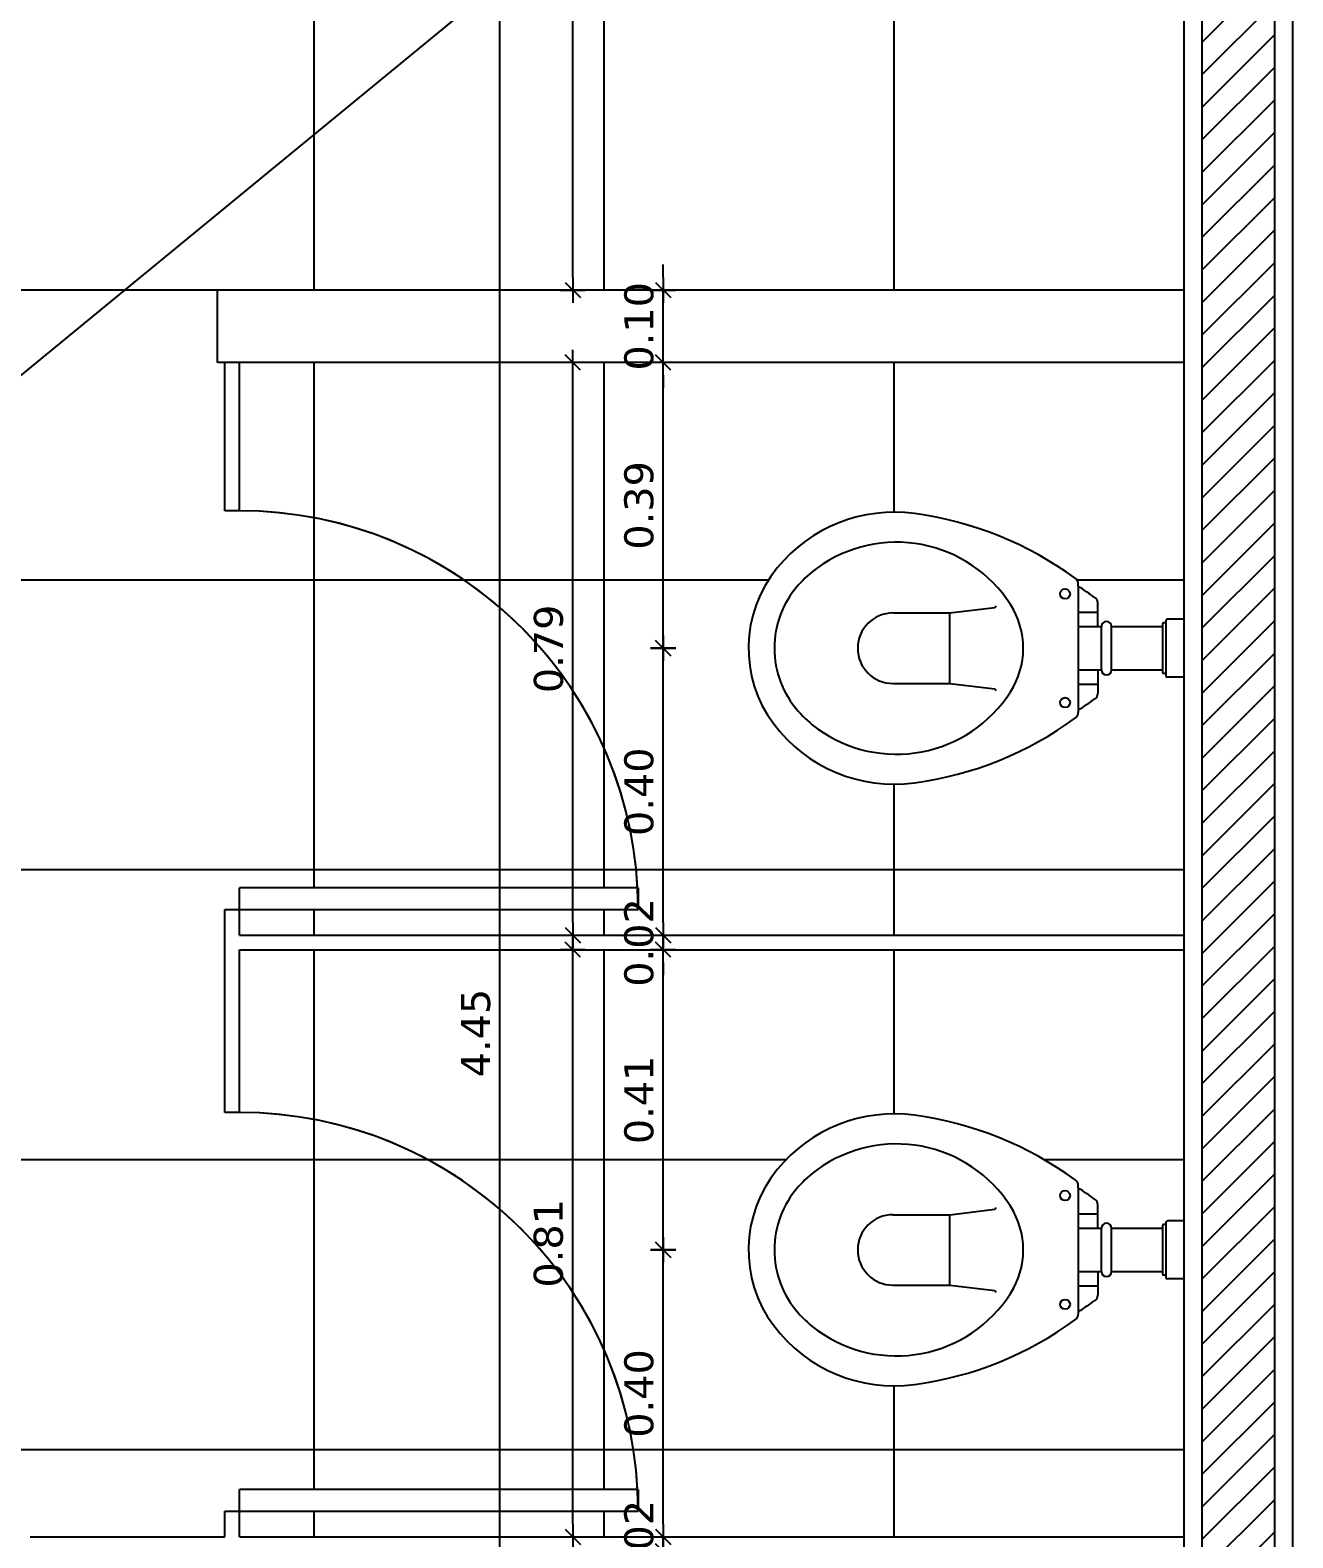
# Model space of a CAD drawing. Extents: x -36 to 357, y 137 to 237.
# Drawn here: x 13.418 to 15.159, y 209.049 to 211.128 of the extents above; entities that cross this region are included whole.
import ezdxf

# ---------------------------------------------------------------- set-up
doc = ezdxf.new("R2010")
doc.units = 0
doc.header["$LTSCALE"] = 0.01
doc.layers.get('0').update_dxf_attribs({"linetype": 'CONTINUOUS'})
doc.layers.get('DEFPOINTS').update_dxf_attribs({"linetype": 'CONTINUOUS'})
for name, color, linetype in [('01', 1, 'CONTINUOUS'), ('252', 252, 'CONTINUOUS'), ('A-ALV', 6, 'CONTINUOUS'), ('A-PAREDE', 5, 'CONTINUOUS'), ('A-WC', 1, 'CONTINUOUS'), ('AR-DIV', 3, 'CONTINUOUS'), ('AR-SAN-01', 1, 'CONTINUOUS'), ('ARQ-CTA-1_025', 1, 'CONTINUOUS'), ('BL-SAN-01', 1, 'CONTINUOUS'), ('PAG', 1, 'CONTINUOUS')]:
    doc.layers.add(name, color=color, linetype=linetype)
doc.styles.add('FNDE Texto Cota 0025', font='verdana.ttf', dxfattribs={"height": 0.04})
doc.dimstyles.new('FNDE 1-0025', dxfattribs={"dimscale": 5, "dimtxt": 0.04, "dimasz": 0.0035, "dimexe": 0.15, "dimexo": 0.15, "dimgap": 0.0025, "dimtad": 1, "dimzin": 1, "dimdsep": 46, "dimtxsty": 'FNDE Texto Cota 0025', "dimblk": 'tic', "dimcen": 0.015, "dimdle": 0.15, "dimse1": 1, "dimse2": 1, "dimclrd": 251, "dimclre": 251, "dimclrt": 256, "dimaunit": 1, "dimadec": 3, "dimazin": 0, "dimtfac": 1, "dimtix": 1, "dimtmove": 2, "dimatfit": 3, "dimfxl": 0.15, "dimtvp": 1, "dimtolj": 1, "dimtzin": 0, "dimarcsym": 0})

# ---------------------------------------------------------------- blocks, each defined once
blk = doc.blocks.new('BACI-01P')
at = {"layer": 'BL-SAN-01'}
for p, q in [((0.146, 0.0857), (0.146, 0.0887)), ((0.146, -0.0857), (0.146, 0.0857)), ((0.1191, 0.03), (0.1191, 0.0624)), ((0.146, 0.0497), (0.1191, 0.0497)), ((0.261, 0.0562), (0.2593, 0.0585)), ((0.3229, 0.0486), (0.261, 0.0562)), ((0.3229, 0.0486), (0.3229, -0.0486)), ((0.4015, 0.0486), (0.3229, 0.0486)), ((0, 0.04), (0.023, 0.04)), ((0.025, 0.035), (0.025, 0.038)), ((0.025, -0.035), (0.025, 0.035)), ((0.025, 0.035), (0.028, 0.035)), ((0.03, -0.033), (0.03, 0.033)), ((0.1, 0.03), (0.03, 0.03)), ((0.1, 0.0298), (0.1, -0.0298)), ((0.1191, 0.03), (0.1139, 0.03)), ((0.1139, 0.0298), (0.1139, -0.0298)), ((0.146, 0.03), (0.1191, 0.03)), ((0, -0.04), (0.023, -0.04)), ((0.025, -0.038), (0.025, -0.035)), ((0.025, -0.035), (0.028, -0.035)), ((0.1, -0.03), (0.03, -0.03)), ((0.1191, -0.03), (0.1139, -0.03)), ((0.146, -0.03), (0.1191, -0.03)), ((0.1191, -0.03), (0.1191, -0.0624)), ((0.146, -0.0497), (0.1191, -0.0497)), ((0.261, -0.0562), (0.2593, -0.0585)), ((0.3229, -0.0486), (0.261, -0.0562)), ((0.4015, -0.0486), (0.3229, -0.0486)), ((0.146, -0.0857), (0.146, -0.0887))]:
    blk.add_line(p, q, dxfattribs=at)
for centre in [(0.1641, 0.075), (0.1641, -0.075)]:
    blk.add_circle(centre, 0.00682, dxfattribs=at)
for centre, radius, start, end in [((0.3996, -0.0205), 0.2081, 36.8881, 97.6805), ((0.4364, -0.2936), 0.4837, 97.6805, 126.3454), ((0.3966, -0.0404), 0.1866, 54.2515, 147.3201), ((0.4126, -0.0182), 0.1592, 41.3299, 54.2515), ((0.4268, 0), 0.174, 320.4767, 36.8881), ((0.4044, -0.3155), 0.4771, 122.7818, 126.1604), ((0.1551, 0.0887), 0.00909, 126.3358, 180), ((0.4333, 0), 0.1317, 0, 41.3299), ((0.1282, 0.0624), 0.00909, 126.1604, 180), ((0.3335, 0), 0.1117, 147.3201, 180), ((0.4015, 0), 0.0486, 270, 90), ((0.023, 0.038), 0.002, 0, 90), ((0.028, 0.033), 0.002, 0, 90), ((0.107, 0.0298), 0.00697, 0, 180), ((0.3335, 0), 0.1117, 180, 212.6799), ((0.4333, 0), 0.1317, 318.6701, 0), ((0.023, -0.038), 0.002, 270, 0), ((0.028, -0.033), 0.002, 270, 0), ((0.107, -0.0298), 0.00697, 180, 0), ((0.3966, 0.0404), 0.1866, 212.6799, 305.7485), ((0.1282, -0.0624), 0.00909, 180, 233.8396), ((0.4044, 0.3155), 0.4771, 233.8396, 237.2182), ((0.1551, -0.0887), 0.00909, 180, 238.9825), ((0.4364, 0.2936), 0.4837, 233.7577, 262.3195), ((0.4126, 0.0182), 0.1592, 305.7485, 318.6701), ((0.3996, 0.0205), 0.2081, 262.3195, 320.8979)]:
    blk.add_arc(centre, radius, start, end, dxfattribs=at)
blk = doc.blocks.new('tic')
at = {"color": 251}
for p, q in [((-1, 0), (1, 0)), ((0, -1), (0, 1))]:
    blk.add_line(p, q, dxfattribs=at)
blk.add_line((-0.6, -0.6), (0.6, 0.6))
blk = doc.blocks.new('*D356')
at = {"layer": 'ARQ-CTA-1_025', "color": 251, "lineweight": -2}
for p, q in [((14.2911, 209.0674), (14.2911, 209.0849)), ((14.2911, 209.0299), (14.2911, 209.0499)), ((14.2911, 209.0124), (14.2911, 208.9949))]:
    blk.add_line(p, q, dxfattribs=at)
at = {"layer": 'DEFPOINTS', "color": 0}
for p in [(14.2911, 209.0499), (15.0095, 209.0499), (15.0095, 209.0299)]:
    blk.add_point(p, dxfattribs=at)
at = {"layer": 'ARQ-CTA-1_025', "color": 251, "lineweight": -2, "xscale": 0.0175, "yscale": 0.0175, "zscale": 0.0175}
for p, rotation in [((14.2911, 209.0499), 270), ((14.2911, 209.0299), 90)]:
    blk.add_blockref('tic', p, dxfattribs=dict(at, rotation=rotation))
at = {"layer": 'ARQ-CTA-1_025', "insert": (14.2578, 209.0399), "char_height": 0.04, "attachment_point": 5, "rotation": 90, "style": 'FNDE Texto Cota 0025'}
blk.add_mtext('\\A1;0.02', dxfattribs=at)
blk = doc.blocks.new('*D357')
at = {"layer": 'ARQ-CTA-1_025', "color": 251, "lineweight": -2}
blk.add_line((14.2911, 209.0674), (14.2911, 209.4283), dxfattribs=at)
at = {"layer": 'DEFPOINTS', "color": 0}
for p in [(14.2911, 209.4458), (14.6866, 209.4458), (15.0095, 209.0499)]:
    blk.add_point(p, dxfattribs=at)
at = {"layer": 'ARQ-CTA-1_025', "color": 251, "lineweight": -2, "xscale": 0.0175, "yscale": 0.0175, "zscale": 0.0175}
for p, rotation in [((14.2911, 209.4458), 90), ((14.2911, 209.0499), 270)]:
    blk.add_blockref('tic', p, dxfattribs=dict(at, rotation=rotation))
at = {"layer": 'ARQ-CTA-1_025', "insert": (14.2578, 209.2478), "char_height": 0.04, "attachment_point": 5, "rotation": 90, "style": 'FNDE Texto Cota 0025'}
blk.add_mtext('\\A1;0.40', dxfattribs=at)
blk = doc.blocks.new('*D358')
at = {"layer": 'ARQ-CTA-1_025', "color": 251, "lineweight": -2}
blk.add_line((14.2911, 209.4633), (14.2911, 209.8424), dxfattribs=at)
at = {"layer": 'DEFPOINTS', "color": 0}
for p in [(14.2911, 209.8599), (14.6095, 209.8599), (14.6866, 209.4458)]:
    blk.add_point(p, dxfattribs=at)
at = {"layer": 'ARQ-CTA-1_025', "color": 251, "lineweight": -2, "xscale": 0.0175, "yscale": 0.0175, "zscale": 0.0175}
for p, rotation in [((14.2911, 209.8599), 90), ((14.2911, 209.4458), 270)]:
    blk.add_blockref('tic', p, dxfattribs=dict(at, rotation=rotation))
at = {"layer": 'ARQ-CTA-1_025', "insert": (14.2578, 209.6528), "char_height": 0.04, "attachment_point": 5, "rotation": 90, "style": 'FNDE Texto Cota 0025'}
blk.add_mtext('\\A1;0.41', dxfattribs=at)
blk = doc.blocks.new('*D359')
at = {"layer": 'ARQ-CTA-1_025', "color": 251, "lineweight": -2}
for p, q in [((14.2911, 209.8974), (14.2911, 209.9149)), ((14.2911, 209.8599), (14.2911, 209.8799)), ((14.2911, 209.8424), (14.2911, 209.8249))]:
    blk.add_line(p, q, dxfattribs=at)
at = {"layer": 'DEFPOINTS', "color": 0}
for p in [(14.2911, 209.8799), (14.6095, 209.8799), (14.6095, 209.8599)]:
    blk.add_point(p, dxfattribs=at)
at = {"layer": 'ARQ-CTA-1_025', "color": 251, "lineweight": -2, "xscale": 0.0175, "yscale": 0.0175, "zscale": 0.0175}
for p, rotation in [((14.2911, 209.8799), 270), ((14.2911, 209.8599), 90)]:
    blk.add_blockref('tic', p, dxfattribs=dict(at, rotation=rotation))
at = {"layer": 'ARQ-CTA-1_025', "insert": (14.2578, 209.8699), "char_height": 0.04, "attachment_point": 5, "rotation": 90, "style": 'FNDE Texto Cota 0025'}
blk.add_mtext('\\A1;0.02', dxfattribs=at)
blk = doc.blocks.new('*D360')
at = {"layer": 'ARQ-CTA-1_025', "color": 251, "lineweight": -2}
blk.add_line((14.2911, 209.8974), (14.2911, 210.2583), dxfattribs=at)
at = {"layer": 'DEFPOINTS', "color": 0}
for p in [(14.2911, 210.2758), (14.6866, 210.2758), (14.6095, 209.8799)]:
    blk.add_point(p, dxfattribs=at)
at = {"layer": 'ARQ-CTA-1_025', "color": 251, "lineweight": -2, "xscale": 0.0175, "yscale": 0.0175, "zscale": 0.0175}
for p, rotation in [((14.2911, 210.2758), 90), ((14.2911, 209.8799), 270)]:
    blk.add_blockref('tic', p, dxfattribs=dict(at, rotation=rotation))
at = {"layer": 'ARQ-CTA-1_025', "insert": (14.2578, 210.0778), "char_height": 0.04, "attachment_point": 5, "rotation": 90, "style": 'FNDE Texto Cota 0025'}
blk.add_mtext('\\A1;0.40', dxfattribs=at)
blk = doc.blocks.new('*D361')
at = {"layer": 'ARQ-CTA-1_025', "color": 251, "lineweight": -2}
blk.add_line((14.2911, 210.2933), (14.2911, 210.6524), dxfattribs=at)
at = {"layer": 'DEFPOINTS', "color": 0}
for p in [(14.2911, 210.6699), (14.6095, 210.6699), (14.6866, 210.2758)]:
    blk.add_point(p, dxfattribs=at)
at = {"layer": 'ARQ-CTA-1_025', "color": 251, "lineweight": -2, "xscale": 0.0175, "yscale": 0.0175, "zscale": 0.0175}
for p, rotation in [((14.2911, 210.6699), 90), ((14.2911, 210.2758), 270)]:
    blk.add_blockref('tic', p, dxfattribs=dict(at, rotation=rotation))
at = {"layer": 'ARQ-CTA-1_025', "insert": (14.2578, 210.4728), "char_height": 0.04, "attachment_point": 5, "rotation": 90, "style": 'FNDE Texto Cota 0025'}
blk.add_mtext('\\A1;0.39', dxfattribs=at)
blk = doc.blocks.new('*D362')
at = {"layer": 'ARQ-CTA-1_025', "color": 251, "lineweight": -2}
for p, q in [((14.2911, 210.7874), (14.2911, 210.8049)), ((14.2911, 210.6699), (14.2911, 210.7699)), ((14.2911, 210.6524), (14.2911, 210.6349))]:
    blk.add_line(p, q, dxfattribs=at)
at = {"layer": 'DEFPOINTS', "color": 0}
for p in [(14.2911, 210.7699), (14.6095, 210.7699), (14.6095, 210.6699)]:
    blk.add_point(p, dxfattribs=at)
at = {"layer": 'ARQ-CTA-1_025', "color": 251, "lineweight": -2, "xscale": 0.0175, "yscale": 0.0175, "zscale": 0.0175}
for p, rotation in [((14.2911, 210.7699), 270), ((14.2911, 210.6699), 90)]:
    blk.add_blockref('tic', p, dxfattribs=dict(at, rotation=rotation))
at = {"layer": 'ARQ-CTA-1_025', "insert": (14.2578, 210.7199), "char_height": 0.04, "attachment_point": 5, "rotation": 90, "style": 'FNDE Texto Cota 0025'}
blk.add_mtext('\\A1;0.10', dxfattribs=at)
blk = doc.blocks.new('*D364')
at = {"layer": 'ARQ-CTA-1_025', "color": 251, "lineweight": -2}
blk.add_line((14.1664, 209.0674), (14.1664, 209.8424), dxfattribs=at)
at = {"layer": 'DEFPOINTS', "color": 0}
for p in [(14.1664, 209.8599), (14.2911, 209.8599), (14.2911, 209.0499)]:
    blk.add_point(p, dxfattribs=at)
at = {"layer": 'ARQ-CTA-1_025', "color": 251, "lineweight": -2, "xscale": 0.0175, "yscale": 0.0175, "zscale": 0.0175}
for p, rotation in [((14.1664, 209.8599), 90), ((14.1664, 209.0499), 270)]:
    blk.add_blockref('tic', p, dxfattribs=dict(at, rotation=rotation))
at = {"layer": 'ARQ-CTA-1_025', "insert": (14.133, 209.4549), "char_height": 0.04, "attachment_point": 5, "rotation": 90, "style": 'FNDE Texto Cota 0025'}
blk.add_mtext('\\A1;0.81', dxfattribs=at)
blk = doc.blocks.new('*D365')
at = {"layer": 'ARQ-CTA-1_025', "color": 251, "lineweight": -2}
blk.add_line((14.1664, 209.8974), (14.1664, 210.6524), dxfattribs=at)
at = {"layer": 'DEFPOINTS', "color": 0}
for p in [(14.1664, 210.6699), (14.2911, 210.6699), (14.2911, 209.8799)]:
    blk.add_point(p, dxfattribs=at)
at = {"layer": 'ARQ-CTA-1_025', "color": 251, "lineweight": -2, "xscale": 0.0175, "yscale": 0.0175, "zscale": 0.0175}
for p, rotation in [((14.1664, 210.6699), 90), ((14.1664, 209.8799), 270)]:
    blk.add_blockref('tic', p, dxfattribs=dict(at, rotation=rotation))
at = {"layer": 'ARQ-CTA-1_025', "insert": (14.1331, 210.2749), "char_height": 0.04, "attachment_point": 5, "rotation": 90, "style": 'FNDE Texto Cota 0025'}
blk.add_mtext('\\A1;0.79', dxfattribs=at)
blk = doc.blocks.new('*D366')
at = {"layer": 'ARQ-CTA-1_025', "color": 251, "lineweight": -2}
blk.add_line((14.1664, 210.7874), (14.1664, 211.9524), dxfattribs=at)
at = {"layer": 'DEFPOINTS', "color": 0}
for p in [(14.1664, 211.9699), (14.2911, 211.9699), (14.2911, 210.7699)]:
    blk.add_point(p, dxfattribs=at)
at = {"layer": 'ARQ-CTA-1_025', "color": 251, "lineweight": -2, "xscale": 0.0175, "yscale": 0.0175, "zscale": 0.0175}
for p, rotation in [((14.1664, 211.9699), 90), ((14.1664, 210.7699), 270)]:
    blk.add_blockref('tic', p, dxfattribs=dict(at, rotation=rotation))
at = {"layer": 'ARQ-CTA-1_025', "insert": (14.1331, 211.3699), "char_height": 0.04, "attachment_point": 5, "rotation": 90, "style": 'FNDE Texto Cota 0025'}
blk.add_mtext('\\A1;1.20', dxfattribs=at)
blk = doc.blocks.new('*D367')
at = {"layer": 'ARQ-CTA-1_025', "color": 251, "lineweight": -2}
blk.add_line((14.0656, 207.5374), (14.0656, 211.9524), dxfattribs=at)
at = {"layer": 'DEFPOINTS', "color": 0}
for p in [(14.0656, 211.9699), (14.2095, 211.9699), (14.2095, 207.5199)]:
    blk.add_point(p, dxfattribs=at)
at = {"layer": 'ARQ-CTA-1_025', "color": 251, "lineweight": -2, "xscale": 0.0175, "yscale": 0.0175, "zscale": 0.0175}
for p, rotation in [((14.0656, 211.9699), 90), ((14.0656, 207.5199), 270)]:
    blk.add_blockref('tic', p, dxfattribs=dict(at, rotation=rotation))
at = {"layer": 'ARQ-CTA-1_025', "insert": (14.0327, 209.7449), "char_height": 0.04, "attachment_point": 5, "rotation": 90, "style": 'FNDE Texto Cota 0025'}
blk.add_mtext('\\A1;4.45', dxfattribs=at)

msp = doc.modelspace()

# ---------------------------------------------------------------- hatches: boundary and pattern name
at = {"layer": '01'}
h = msp.add_hatch(dxfattribs=at)
h.set_pattern_fill('ANSI31', color=251, scale=0.01)
h.set_pattern_definition([(45, (-39.017635, 217.541924), (-0.02245064, 0.02245064), [])])
h.paths.add_polyline_path([(15.1345, 207.3949), (15.1345, 212.0949), (14.9345, 212.0949), (14.9345, 211.9949), (15.0345, 211.9949), (15.0345, 207.4949), (13.2845, 207.4949), (13.2845, 207.3949)])

# ---------------------------------------------------------------- linework, layer by layer
at = {"layer": '01', "color": 251}
for p, q in [((15.1345, 207.3949), (15.1345, 212.0949)), ((15.0345, 207.4949), (15.0345, 211.9949)), ((13.8095, 209.8799), (13.8095, 209.9154)), ((13.8095, 209.0499), (13.8095, 209.0854)), ((14.2095, 209.0499), (14.2095, 209.0854))]:
    msp.add_line(p, q, dxfattribs=at)
at = {"layer": '252', "color": 251}
for p, q in [((13.8095, 210.7699), (13.8095, 211.9699)), ((14.2095, 210.7699), (14.2095, 211.9699)), ((14.6095, 210.7699), (14.6095, 211.9699)), ((15.0095, 210.7699), (12.4595, 210.7699)), ((13.8095, 209.9454), (13.8095, 210.6699)), ((14.2095, 209.9454), (14.2095, 210.6699)), ((14.6095, 210.4634), (14.6095, 210.6699)), ((14.4363, 210.3699), (12.4595, 210.3699)), ((15.0095, 210.3699), (14.8617, 210.3699)), ((14.6095, 209.8799), (14.6095, 210.0881)), ((15.0095, 209.9699), (12.4595, 209.9699)), ((14.2095, 209.8799), (14.2095, 209.9154)), ((13.8095, 209.1154), (13.8095, 209.8599)), ((14.2095, 209.1154), (14.2095, 209.8599)), ((14.6095, 209.6334), (14.6095, 209.8599)), ((14.4602, 209.5699), (12.7373, 209.5699)), ((15.0095, 209.5699), (14.817, 209.5699)), ((14.6095, 209.0499), (14.6095, 209.2581)), ((15.0095, 209.1699), (12.6523, 209.1699))]:
    msp.add_line(p, q, dxfattribs=at)
at = {"layer": 'A-ALV', "color": 253}
msp.add_line((12.3534, 209.7884), (15.0095, 211.9699), dxfattribs=at)
at = {"layer": 'A-PAREDE'}
for p, q in [((15.1595, 207.3699), (15.1595, 212.1199)), ((15.0095, 207.5199), (15.0095, 211.9699))]:
    msp.add_line(p, q, dxfattribs=at)
at = {"layer": 'A-WC'}
for centre in [(13.7066, 209.9154), (13.7066, 209.0854)]:
    msp.add_arc(centre, 0.55, 360, 90, dxfattribs=at)
at = {"layer": 'AR-DIV'}
for p, q in [((15.0095, 210.7699), (13.6766, 210.7699)), ((13.6766, 210.6699), (13.6766, 210.7699)), ((15.0095, 210.6699), (13.6766, 210.6699)), ((13.6866, 210.4654), (13.6866, 210.6699)), ((13.7066, 210.4654), (13.7066, 210.6699)), ((13.7066, 210.4654), (13.6866, 210.4654)), ((13.7066, 209.8799), (13.7066, 209.9454)), ((13.7066, 209.8799), (13.7066, 209.9454)), ((14.2566, 209.9454), (13.7066, 209.9454)), ((14.2566, 209.9454), (14.2566, 209.9154)), ((13.6866, 209.6354), (13.6866, 209.9154)), ((13.6866, 209.9154), (14.2566, 209.9154)), ((13.7066, 209.8799), (13.7066, 209.9154)), ((13.7066, 209.8799), (15.0095, 209.8799)), ((13.7066, 209.8599), (15.0095, 209.8599)), ((13.7066, 209.8599), (15.0095, 209.8599)), ((13.7066, 209.6354), (13.7066, 209.8599)), ((13.7066, 209.6354), (13.6866, 209.6354)), ((13.7066, 209.0499), (13.7066, 209.1154)), ((13.7066, 209.0499), (13.7066, 209.1154)), ((14.2566, 209.1154), (13.7066, 209.1154)), ((14.2566, 209.1154), (14.2566, 209.0854)), ((13.6866, 209.0854), (14.2566, 209.0854)), ((13.6866, 209.0499), (13.6866, 209.0854)), ((13.7066, 209.0499), (13.7066, 209.0854)), ((13.418, 209.0499), (13.6866, 209.0499)), ((13.7066, 209.0499), (15.0095, 209.0499))]:
    msp.add_line(p, q, dxfattribs=at)
at = {"layer": 'PAG'}
for centre in [(13.7066, 209.9154), (13.7066, 209.0854)]:
    msp.add_arc(centre, 0.55, 3.1268, 90, dxfattribs=at)

# ---------------------------------------------------------------- block references
at = {"layer": 'AR-SAN-01', "extrusion": (0, 0, -1), "xscale": -1, "zscale": -1, "rotation": 180}
for p in [(-15.0095, 210.2758), (-15.0095, 209.4458)]:
    msp.add_blockref('BACI-01P', p, dxfattribs=at)

# ---------------------------------------------------------------- dimensions: what is measured, and where the dimension line sits
at = {"layer": 'ARQ-CTA-1_025'}
for base, p1, p2, picture, middle in [((14.0656, 211.9699), (14.2095, 207.5199), (14.2095, 211.9699), '*D367', (14.0327, 209.7449)), ((14.1664, 211.9699), (14.2911, 210.7699), (14.2911, 211.9699), '*D366', (14.1331, 211.3699)), ((14.2911, 210.7699), (14.6095, 210.6699), (14.6095, 210.7699), '*D362', (14.2578, 210.7199)), ((14.1664, 210.6699), (14.2911, 209.8799), (14.2911, 210.6699), '*D365', (14.1331, 210.2749)), ((14.2911, 210.6699), (14.6866, 210.2758), (14.6095, 210.6699), '*D361', (14.2578, 210.4728)), ((14.2911, 210.2758), (14.6095, 209.8799), (14.6866, 210.2758), '*D360', (14.2578, 210.0778)), ((14.2911, 209.8799), (14.6095, 209.8599), (14.6095, 209.8799), '*D359', (14.2578, 209.8699)), ((14.1664, 209.8599), (14.2911, 209.0499), (14.2911, 209.8599), '*D364', (14.133, 209.4549)), ((14.2911, 209.8599), (14.6866, 209.4458), (14.6095, 209.8599), '*D358', (14.2578, 209.6528)), ((14.2911, 209.4458), (15.0095, 209.0499), (14.6866, 209.4458), '*D357', (14.2578, 209.2478)), ((14.2911, 209.0499), (15.0095, 209.0299), (15.0095, 209.0499), '*D356', (14.2578, 209.0399))]:
    dim = msp.add_linear_dim(base=base, p1=p1, p2=p2, angle=90, dimstyle='FNDE 1-0025', dxfattribs=at)
    dim.commit()
    dim.dimension.update_dxf_attribs({"geometry": picture, "text_midpoint": middle})

doc.saveas('drawing.dxf')
